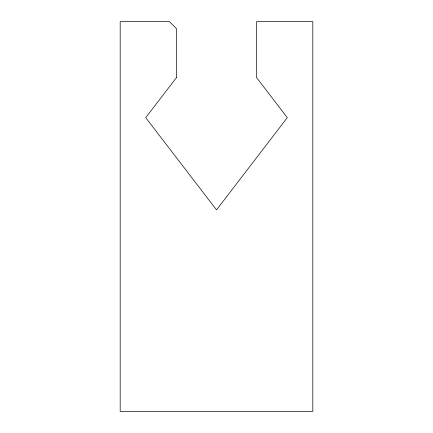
<?xml version="1.0" encoding="UTF-8"?>
<svg xmlns="http://www.w3.org/2000/svg" width="433" height="433" viewBox="0 0 433 433"><rect width="100%" height="100%" fill="white"/><g stroke="black" fill="none" stroke-linecap="round" stroke-linejoin="round"><path stroke-width="0.65" d="M176.464 77.594L145.726 117.646L216.516 209.897L287.301 117.646L256.569 77.594L256.569 21.65L312.821 21.65L312.821 411.35L120.179 411.35L120.179 21.65L169.471 21.65L176.464 28.643L176.464 77.594"/></g></svg>
